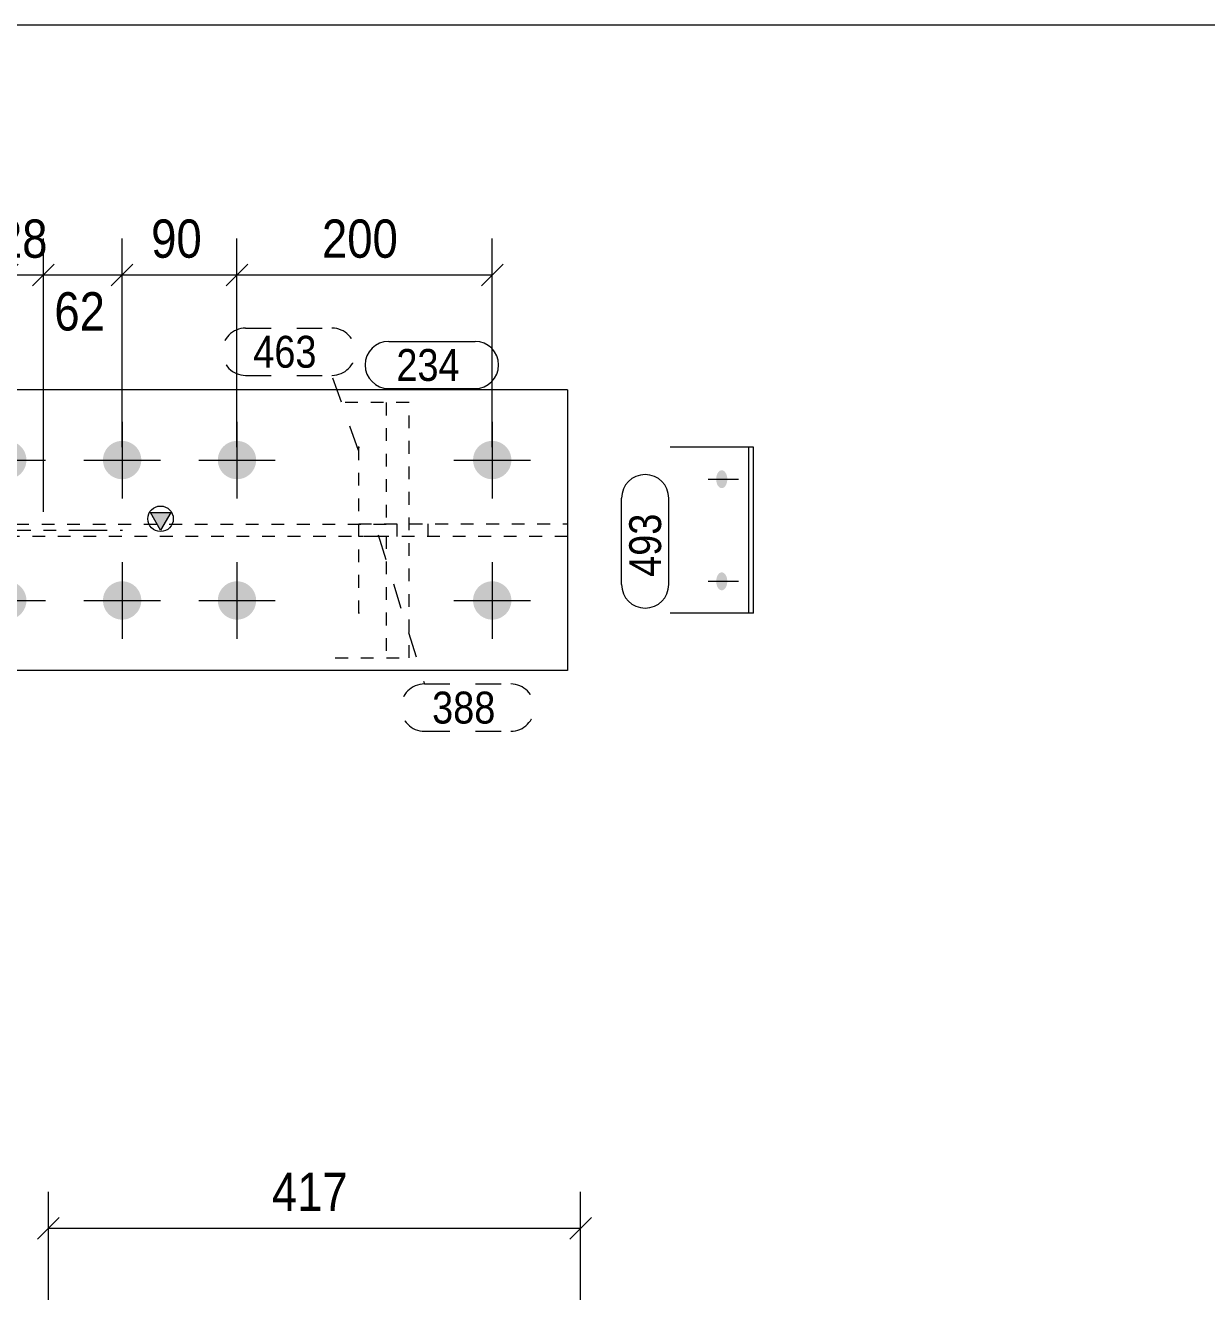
# Model space of a CAD drawing. Header units: millimetres. Extents: x 2 to 579, y 1 to 825.
# Drawn here: x 290.7 to 383.3, y 725.8 to 825 of the extents above; entities that cross this region are included whole.
import ezdxf

# ---------------------------------------------------------------- set-up
doc = ezdxf.new("R2010")
doc.units = ezdxf.units.MM
for name, pattern in [('XKITLINE00', [0]), ('XKITLINE01', [4, 1, -1, 1, -1]), ('XKITLINE02', [4, 2, -2]), ('XKITLINE03', [6, 3, -1, 1, -1])]:
    doc.linetypes.add(name, pattern=pattern)
for name, color, linetype, lineweight in [('Bolt', 3, 'Continuous', 0), ('Dimensions', 7, 'Continuous', 0), ('DrawingSheet', 5, 'Continuous', 0), ('Part', 2, 'Continuous', 0), ('PartMark', 7, 'Continuous', 0)]:
    doc.layers.add(name, color=color, linetype=linetype, lineweight=lineweight)
doc.styles.add('ARIAL', font='ARIAL.TTF')

# ---------------------------------------------------------------- blocks, each defined once
blk = doc.blocks.new('*A59')
at = {"layer": 'Bolt'}
for points in [[(289.354, 792.439), (289.39, 792.438), (289.427, 792.436), (289.464, 792.433), (289.5, 792.429), (289.537, 792.424), (289.573, 792.418), (289.609, 792.411), (289.645, 792.403), (289.681, 792.395), (289.717, 792.386), (289.752, 792.375), (289.787, 792.364), (289.822, 792.352), (289.857, 792.339), (289.891, 792.326), (289.925, 792.311), (289.958, 792.296), (289.991, 792.28), (290.024, 792.263), (290.056, 792.245), (290.088, 792.226), (290.119, 792.207), (290.15, 792.187), (290.18, 792.166), (290.21, 792.145), (290.24, 792.122), (290.268, 792.099), (290.296, 792.076), (290.324, 792.051), (290.351, 792.026), (290.377, 792.001), (290.403, 791.974), (290.428, 791.947), (290.453, 791.92), (290.476, 791.891), (290.499, 791.863), (290.522, 791.833), (290.543, 791.804), (290.564, 791.773), (290.584, 791.742), (290.603, 791.711), (290.622, 791.679), (290.64, 791.647), (290.657, 791.614), (290.673, 791.581), (290.688, 791.548), (290.703, 791.514), (290.716, 791.48), (290.729, 791.445), (290.741, 791.41), (290.752, 791.375), (290.762, 791.34), (290.772, 791.304), (290.78, 791.268), (290.788, 791.232), (290.795, 791.196), (290.801, 791.16), (290.805, 791.123), (290.81, 791.087), (290.813, 791.05), (290.815, 791.013), (290.816, 790.977), (290.817, 790.94), (290.816, 790.903), (290.815, 790.866), (290.813, 790.829), (290.81, 790.793), (290.805, 790.756), (290.801, 790.72), (290.795, 790.683), (290.788, 790.647), (290.78, 790.611), (290.772, 790.575), (290.762, 790.54), (290.752, 790.504), (290.741, 790.469), (290.729, 790.435), (290.716, 790.4), (290.703, 790.366), (290.688, 790.332), (290.673, 790.299), (290.657, 790.265), (290.64, 790.233), (290.622, 790.2), (290.603, 790.169), (290.584, 790.137), (290.564, 790.106), (290.543, 790.076), (290.522, 790.046), (290.499, 790.017), (290.476, 789.988), (290.453, 789.96), (290.428, 789.933), (290.403, 789.906), (290.377, 789.879), (290.351, 789.853), (290.324, 789.828), (290.296, 789.804), (290.268, 789.78), (290.24, 789.757), (290.21, 789.735), (290.18, 789.713), (290.15, 789.693), (290.119, 789.673), (290.088, 789.653), (290.056, 789.635), (290.024, 789.617), (289.991, 789.6), (289.958, 789.584), (289.925, 789.569), (289.891, 789.554), (289.857, 789.54), (289.822, 789.528), (289.787, 789.516), (289.752, 789.504), (289.717, 789.494), (289.681, 789.485), (289.645, 789.476), (289.609, 789.469), (289.573, 789.462), (289.537, 789.456), (289.5, 789.451), (289.464, 789.447), (289.427, 789.444), (289.39, 789.442), (289.354, 789.44), (289.317, 789.44), (289.28, 789.44), (289.243, 789.442), (289.206, 789.444), (289.17, 789.447), (289.133, 789.451), (289.097, 789.456), (289.06, 789.462), (289.024, 789.469), (288.988, 789.476), (288.952, 789.485), (288.917, 789.494), (288.881, 789.504), (288.846, 789.516), (288.811, 789.528), (288.777, 789.54), (288.743, 789.554), (288.709, 789.569), (288.675, 789.584), (288.642, 789.6), (288.61, 789.617), (288.577, 789.635), (288.546, 789.653), (288.514, 789.673), (288.483, 789.693), (288.453, 789.713), (288.423, 789.735), (288.394, 789.757), (288.365, 789.78), (288.337, 789.804), (288.309, 789.828), (288.282, 789.853), (288.256, 789.879), (288.23, 789.906), (288.205, 789.933), (288.181, 789.96), (288.157, 789.988), (288.134, 790.017), (288.112, 790.046), (288.09, 790.076), (288.07, 790.106), (288.049, 790.137), (288.03, 790.169), (288.012, 790.2), (287.994, 790.233), (287.977, 790.265), (287.961, 790.299), (287.945, 790.332), (287.931, 790.366), (287.917, 790.4), (287.904, 790.435), (287.892, 790.469), (287.881, 790.504), (287.871, 790.54), (287.862, 790.575), (287.853, 790.611), (287.846, 790.647), (287.839, 790.683), (287.833, 790.72), (287.828, 790.756), (287.824, 790.793), (287.821, 790.829), (287.819, 790.866), (287.817, 790.903), (287.817, 790.94), (287.817, 790.977), (287.819, 791.013), (287.821, 791.05), (287.824, 791.087), (287.828, 791.123), (287.833, 791.16), (287.839, 791.196), (287.846, 791.232), (287.853, 791.268), (287.862, 791.304), (287.871, 791.34), (287.881, 791.375), (287.892, 791.41), (287.904, 791.445), (287.917, 791.48), (287.931, 791.514), (287.945, 791.548), (287.961, 791.581), (287.977, 791.614), (287.994, 791.647), (288.012, 791.679), (288.03, 791.711), (288.049, 791.742), (288.07, 791.773), (288.09, 791.804), (288.112, 791.833), (288.134, 791.863), (288.157, 791.891), (288.181, 791.92), (288.205, 791.947), (288.23, 791.974), (288.256, 792.001), (288.282, 792.026), (288.309, 792.051), (288.337, 792.076), (288.365, 792.099), (288.394, 792.122), (288.423, 792.145), (288.453, 792.166), (288.483, 792.187), (288.514, 792.207), (288.546, 792.226), (288.577, 792.245), (288.61, 792.263), (288.642, 792.28), (288.675, 792.296), (288.709, 792.311), (288.743, 792.326), (288.777, 792.339), (288.811, 792.352), (288.846, 792.364), (288.881, 792.375), (288.917, 792.386), (288.952, 792.395), (288.988, 792.403), (289.024, 792.411), (289.06, 792.418), (289.097, 792.424), (289.133, 792.429), (289.17, 792.433), (289.206, 792.436), (289.243, 792.438), (289.28, 792.439), (289.317, 792.44)], [(298.354, 792.439), (298.39, 792.438), (298.427, 792.436), (298.464, 792.433), (298.5, 792.429), (298.537, 792.424), (298.573, 792.418), (298.609, 792.411), (298.645, 792.403), (298.681, 792.395), (298.717, 792.386), (298.752, 792.375), (298.787, 792.364), (298.822, 792.352), (298.857, 792.339), (298.891, 792.326), (298.925, 792.311), (298.958, 792.296), (298.991, 792.28), (299.024, 792.263), (299.056, 792.245), (299.088, 792.226), (299.119, 792.207), (299.15, 792.187), (299.18, 792.166), (299.21, 792.145), (299.24, 792.122), (299.268, 792.099), (299.296, 792.076), (299.324, 792.051), (299.351, 792.026), (299.377, 792.001), (299.403, 791.974), (299.428, 791.947), (299.453, 791.92), (299.476, 791.891), (299.499, 791.863), (299.522, 791.833), (299.543, 791.804), (299.564, 791.773), (299.584, 791.742), (299.603, 791.711), (299.622, 791.679), (299.64, 791.647), (299.657, 791.614), (299.673, 791.581), (299.688, 791.548), (299.703, 791.514), (299.716, 791.48), (299.729, 791.445), (299.741, 791.41), (299.752, 791.375), (299.762, 791.34), (299.772, 791.304), (299.78, 791.268), (299.788, 791.232), (299.795, 791.196), (299.801, 791.16), (299.805, 791.123), (299.81, 791.087), (299.813, 791.05), (299.815, 791.013), (299.816, 790.977), (299.817, 790.94), (299.816, 790.903), (299.815, 790.866), (299.813, 790.829), (299.81, 790.793), (299.805, 790.756), (299.801, 790.72), (299.795, 790.683), (299.788, 790.647), (299.78, 790.611), (299.772, 790.575), (299.762, 790.54), (299.752, 790.504), (299.741, 790.469), (299.729, 790.435), (299.716, 790.4), (299.703, 790.366), (299.688, 790.332), (299.673, 790.299), (299.657, 790.265), (299.64, 790.233), (299.622, 790.2), (299.603, 790.169), (299.584, 790.137), (299.564, 790.106), (299.543, 790.076), (299.522, 790.046), (299.499, 790.017), (299.476, 789.988), (299.453, 789.96), (299.428, 789.933), (299.403, 789.906), (299.377, 789.879), (299.351, 789.853), (299.324, 789.828), (299.296, 789.804), (299.268, 789.78), (299.24, 789.757), (299.21, 789.735), (299.18, 789.713), (299.15, 789.693), (299.119, 789.673), (299.088, 789.653), (299.056, 789.635), (299.024, 789.617), (298.991, 789.6), (298.958, 789.584), (298.925, 789.569), (298.891, 789.554), (298.857, 789.54), (298.822, 789.528), (298.787, 789.516), (298.752, 789.504), (298.717, 789.494), (298.681, 789.485), (298.645, 789.476), (298.609, 789.469), (298.573, 789.462), (298.537, 789.456), (298.5, 789.451), (298.464, 789.447), (298.427, 789.444), (298.39, 789.442), (298.354, 789.44), (298.317, 789.44), (298.28, 789.44), (298.243, 789.442), (298.206, 789.444), (298.17, 789.447), (298.133, 789.451), (298.097, 789.456), (298.06, 789.462), (298.024, 789.469), (297.988, 789.476), (297.952, 789.485), (297.917, 789.494), (297.881, 789.504), (297.846, 789.516), (297.811, 789.528), (297.777, 789.54), (297.743, 789.554), (297.709, 789.569), (297.675, 789.584), (297.642, 789.6), (297.61, 789.617), (297.577, 789.635), (297.546, 789.653), (297.514, 789.673), (297.483, 789.693), (297.453, 789.713), (297.423, 789.735), (297.394, 789.757), (297.365, 789.78), (297.337, 789.804), (297.309, 789.828), (297.282, 789.853), (297.256, 789.879), (297.23, 789.906), (297.205, 789.933), (297.181, 789.96), (297.157, 789.988), (297.134, 790.017), (297.112, 790.046), (297.09, 790.076), (297.07, 790.106), (297.049, 790.137), (297.03, 790.169), (297.012, 790.2), (296.994, 790.233), (296.977, 790.265), (296.961, 790.299), (296.945, 790.332), (296.931, 790.366), (296.917, 790.4), (296.904, 790.435), (296.892, 790.469), (296.881, 790.504), (296.871, 790.54), (296.862, 790.575), (296.853, 790.611), (296.846, 790.647), (296.839, 790.683), (296.833, 790.72), (296.828, 790.756), (296.824, 790.793), (296.821, 790.829), (296.819, 790.866), (296.817, 790.903), (296.817, 790.94), (296.817, 790.977), (296.819, 791.013), (296.821, 791.05), (296.824, 791.087), (296.828, 791.123), (296.833, 791.16), (296.839, 791.196), (296.846, 791.232), (296.853, 791.268), (296.862, 791.304), (296.871, 791.34), (296.881, 791.375), (296.892, 791.41), (296.904, 791.445), (296.917, 791.48), (296.931, 791.514), (296.945, 791.548), (296.961, 791.581), (296.977, 791.614), (296.994, 791.647), (297.012, 791.679), (297.03, 791.711), (297.049, 791.742), (297.07, 791.773), (297.09, 791.804), (297.112, 791.833), (297.134, 791.863), (297.157, 791.891), (297.181, 791.92), (297.205, 791.947), (297.23, 791.974), (297.256, 792.001), (297.282, 792.026), (297.309, 792.051), (297.337, 792.076), (297.365, 792.099), (297.394, 792.122), (297.423, 792.145), (297.453, 792.166), (297.483, 792.187), (297.514, 792.207), (297.546, 792.226), (297.577, 792.245), (297.61, 792.263), (297.642, 792.28), (297.675, 792.296), (297.709, 792.311), (297.743, 792.326), (297.777, 792.339), (297.811, 792.352), (297.846, 792.364), (297.881, 792.375), (297.917, 792.386), (297.952, 792.395), (297.988, 792.403), (298.024, 792.411), (298.06, 792.418), (298.097, 792.424), (298.133, 792.429), (298.17, 792.433), (298.206, 792.436), (298.243, 792.438), (298.28, 792.439), (298.317, 792.44)], [(307.354, 792.439), (307.39, 792.438), (307.427, 792.436), (307.464, 792.433), (307.5, 792.429), (307.537, 792.424), (307.573, 792.418), (307.609, 792.411), (307.645, 792.403), (307.681, 792.395), (307.717, 792.386), (307.752, 792.375), (307.787, 792.364), (307.822, 792.352), (307.857, 792.339), (307.891, 792.326), (307.925, 792.311), (307.958, 792.296), (307.991, 792.28), (308.024, 792.263), (308.056, 792.245), (308.088, 792.226), (308.119, 792.207), (308.15, 792.187), (308.18, 792.166), (308.21, 792.145), (308.24, 792.122), (308.268, 792.099), (308.296, 792.076), (308.324, 792.051), (308.351, 792.026), (308.377, 792.001), (308.403, 791.974), (308.428, 791.947), (308.453, 791.92), (308.476, 791.891), (308.499, 791.863), (308.522, 791.833), (308.543, 791.804), (308.564, 791.773), (308.584, 791.742), (308.603, 791.711), (308.622, 791.679), (308.64, 791.647), (308.657, 791.614), (308.673, 791.581), (308.688, 791.548), (308.703, 791.514), (308.716, 791.48), (308.729, 791.445), (308.741, 791.41), (308.752, 791.375), (308.762, 791.34), (308.772, 791.304), (308.78, 791.268), (308.788, 791.232), (308.795, 791.196), (308.801, 791.16), (308.805, 791.123), (308.81, 791.087), (308.813, 791.05), (308.815, 791.013), (308.816, 790.977), (308.817, 790.94), (308.816, 790.903), (308.815, 790.866), (308.813, 790.829), (308.81, 790.793), (308.805, 790.756), (308.801, 790.72), (308.795, 790.683), (308.788, 790.647), (308.78, 790.611), (308.772, 790.575), (308.762, 790.54), (308.752, 790.504), (308.741, 790.469), (308.729, 790.435), (308.716, 790.4), (308.703, 790.366), (308.688, 790.332), (308.673, 790.299), (308.657, 790.265), (308.64, 790.233), (308.622, 790.2), (308.603, 790.169), (308.584, 790.137), (308.564, 790.106), (308.543, 790.076), (308.522, 790.046), (308.499, 790.017), (308.476, 789.988), (308.453, 789.96), (308.428, 789.933), (308.403, 789.906), (308.377, 789.879), (308.351, 789.853), (308.324, 789.828), (308.296, 789.804), (308.268, 789.78), (308.24, 789.757), (308.21, 789.735), (308.18, 789.713), (308.15, 789.693), (308.119, 789.673), (308.088, 789.653), (308.056, 789.635), (308.024, 789.617), (307.991, 789.6), (307.958, 789.584), (307.925, 789.569), (307.891, 789.554), (307.857, 789.54), (307.822, 789.528), (307.787, 789.516), (307.752, 789.504), (307.717, 789.494), (307.681, 789.485), (307.645, 789.476), (307.609, 789.469), (307.573, 789.462), (307.537, 789.456), (307.5, 789.451), (307.464, 789.447), (307.427, 789.444), (307.39, 789.442), (307.354, 789.44), (307.317, 789.44), (307.28, 789.44), (307.243, 789.442), (307.206, 789.444), (307.17, 789.447), (307.133, 789.451), (307.097, 789.456), (307.06, 789.462), (307.024, 789.469), (306.988, 789.476), (306.952, 789.485), (306.917, 789.494), (306.881, 789.504), (306.846, 789.516), (306.811, 789.528), (306.777, 789.54), (306.743, 789.554), (306.709, 789.569), (306.675, 789.584), (306.642, 789.6), (306.61, 789.617), (306.577, 789.635), (306.546, 789.653), (306.514, 789.673), (306.483, 789.693), (306.453, 789.713), (306.423, 789.735), (306.394, 789.757), (306.365, 789.78), (306.337, 789.804), (306.309, 789.828), (306.282, 789.853), (306.256, 789.879), (306.23, 789.906), (306.205, 789.933), (306.181, 789.96), (306.157, 789.988), (306.134, 790.017), (306.112, 790.046), (306.09, 790.076), (306.07, 790.106), (306.049, 790.137), (306.03, 790.169), (306.012, 790.2), (305.994, 790.233), (305.977, 790.265), (305.961, 790.299), (305.945, 790.332), (305.931, 790.366), (305.917, 790.4), (305.904, 790.435), (305.892, 790.469), (305.881, 790.504), (305.871, 790.54), (305.862, 790.575), (305.853, 790.611), (305.846, 790.647), (305.839, 790.683), (305.833, 790.72), (305.828, 790.756), (305.824, 790.793), (305.821, 790.829), (305.819, 790.866), (305.817, 790.903), (305.817, 790.94), (305.817, 790.977), (305.819, 791.013), (305.821, 791.05), (305.824, 791.087), (305.828, 791.123), (305.833, 791.16), (305.839, 791.196), (305.846, 791.232), (305.853, 791.268), (305.862, 791.304), (305.871, 791.34), (305.881, 791.375), (305.892, 791.41), (305.904, 791.445), (305.917, 791.48), (305.931, 791.514), (305.945, 791.548), (305.961, 791.581), (305.977, 791.614), (305.994, 791.647), (306.012, 791.679), (306.03, 791.711), (306.049, 791.742), (306.07, 791.773), (306.09, 791.804), (306.112, 791.833), (306.134, 791.863), (306.157, 791.891), (306.181, 791.92), (306.205, 791.947), (306.23, 791.974), (306.256, 792.001), (306.282, 792.026), (306.309, 792.051), (306.337, 792.076), (306.365, 792.099), (306.394, 792.122), (306.423, 792.145), (306.453, 792.166), (306.483, 792.187), (306.514, 792.207), (306.546, 792.226), (306.577, 792.245), (306.61, 792.263), (306.642, 792.28), (306.675, 792.296), (306.709, 792.311), (306.743, 792.326), (306.777, 792.339), (306.811, 792.352), (306.846, 792.364), (306.881, 792.375), (306.917, 792.386), (306.952, 792.395), (306.988, 792.403), (307.024, 792.411), (307.06, 792.418), (307.097, 792.424), (307.133, 792.429), (307.17, 792.433), (307.206, 792.436), (307.243, 792.438), (307.28, 792.439), (307.317, 792.44)], [(327.354, 792.439), (327.39, 792.438), (327.427, 792.436), (327.464, 792.433), (327.5, 792.429), (327.537, 792.424), (327.573, 792.418), (327.609, 792.411), (327.645, 792.403), (327.681, 792.395), (327.717, 792.386), (327.752, 792.375), (327.787, 792.364), (327.822, 792.352), (327.857, 792.339), (327.891, 792.326), (327.925, 792.311), (327.958, 792.296), (327.991, 792.28), (328.024, 792.263), (328.056, 792.245), (328.088, 792.226), (328.119, 792.207), (328.15, 792.187), (328.18, 792.166), (328.21, 792.145), (328.24, 792.122), (328.268, 792.099), (328.296, 792.076), (328.324, 792.051), (328.351, 792.026), (328.377, 792.001), (328.403, 791.974), (328.428, 791.947), (328.453, 791.92), (328.476, 791.891), (328.499, 791.863), (328.522, 791.833), (328.543, 791.804), (328.564, 791.773), (328.584, 791.742), (328.603, 791.711), (328.622, 791.679), (328.64, 791.647), (328.657, 791.614), (328.673, 791.581), (328.688, 791.548), (328.703, 791.514), (328.716, 791.48), (328.729, 791.445), (328.741, 791.41), (328.752, 791.375), (328.762, 791.34), (328.772, 791.304), (328.78, 791.268), (328.788, 791.232), (328.795, 791.196), (328.801, 791.16), (328.805, 791.123), (328.81, 791.087), (328.813, 791.05), (328.815, 791.013), (328.816, 790.977), (328.817, 790.94), (328.816, 790.903), (328.815, 790.866), (328.813, 790.829), (328.81, 790.793), (328.805, 790.756), (328.801, 790.72), (328.795, 790.683), (328.788, 790.647), (328.78, 790.611), (328.772, 790.575), (328.762, 790.54), (328.752, 790.504), (328.741, 790.469), (328.729, 790.435), (328.716, 790.4), (328.703, 790.366), (328.688, 790.332), (328.673, 790.299), (328.657, 790.265), (328.64, 790.233), (328.622, 790.2), (328.603, 790.169), (328.584, 790.137), (328.564, 790.106), (328.543, 790.076), (328.522, 790.046), (328.499, 790.017), (328.476, 789.988), (328.453, 789.96), (328.428, 789.933), (328.403, 789.906), (328.377, 789.879), (328.351, 789.853), (328.324, 789.828), (328.296, 789.804), (328.268, 789.78), (328.24, 789.757), (328.21, 789.735), (328.18, 789.713), (328.15, 789.693), (328.119, 789.673), (328.088, 789.653), (328.056, 789.635), (328.024, 789.617), (327.991, 789.6), (327.958, 789.584), (327.925, 789.569), (327.891, 789.554), (327.857, 789.54), (327.822, 789.528), (327.787, 789.516), (327.752, 789.504), (327.717, 789.494), (327.681, 789.485), (327.645, 789.476), (327.609, 789.469), (327.573, 789.462), (327.537, 789.456), (327.5, 789.451), (327.464, 789.447), (327.427, 789.444), (327.39, 789.442), (327.354, 789.44), (327.317, 789.44), (327.28, 789.44), (327.243, 789.442), (327.206, 789.444), (327.17, 789.447), (327.133, 789.451), (327.097, 789.456), (327.06, 789.462), (327.024, 789.469), (326.988, 789.476), (326.952, 789.485), (326.917, 789.494), (326.881, 789.504), (326.846, 789.516), (326.811, 789.528), (326.777, 789.54), (326.743, 789.554), (326.709, 789.569), (326.675, 789.584), (326.642, 789.6), (326.61, 789.617), (326.577, 789.635), (326.546, 789.653), (326.514, 789.673), (326.483, 789.693), (326.453, 789.713), (326.423, 789.735), (326.394, 789.757), (326.365, 789.78), (326.337, 789.804), (326.309, 789.828), (326.282, 789.853), (326.256, 789.879), (326.23, 789.906), (326.205, 789.933), (326.181, 789.96), (326.157, 789.988), (326.134, 790.017), (326.112, 790.046), (326.09, 790.076), (326.07, 790.106), (326.049, 790.137), (326.03, 790.169), (326.012, 790.2), (325.994, 790.233), (325.977, 790.265), (325.961, 790.299), (325.945, 790.332), (325.931, 790.366), (325.917, 790.4), (325.904, 790.435), (325.892, 790.469), (325.881, 790.504), (325.871, 790.54), (325.862, 790.575), (325.853, 790.611), (325.846, 790.647), (325.839, 790.683), (325.833, 790.72), (325.828, 790.756), (325.824, 790.793), (325.821, 790.829), (325.819, 790.866), (325.817, 790.903), (325.817, 790.94), (325.817, 790.977), (325.819, 791.013), (325.821, 791.05), (325.824, 791.087), (325.828, 791.123), (325.833, 791.16), (325.839, 791.196), (325.846, 791.232), (325.853, 791.268), (325.862, 791.304), (325.871, 791.34), (325.881, 791.375), (325.892, 791.41), (325.904, 791.445), (325.917, 791.48), (325.931, 791.514), (325.945, 791.548), (325.961, 791.581), (325.977, 791.614), (325.994, 791.647), (326.012, 791.679), (326.03, 791.711), (326.049, 791.742), (326.07, 791.773), (326.09, 791.804), (326.112, 791.833), (326.134, 791.863), (326.157, 791.891), (326.181, 791.92), (326.205, 791.947), (326.23, 791.974), (326.256, 792.001), (326.282, 792.026), (326.309, 792.051), (326.337, 792.076), (326.365, 792.099), (326.394, 792.122), (326.423, 792.145), (326.453, 792.166), (326.483, 792.187), (326.514, 792.207), (326.546, 792.226), (326.577, 792.245), (326.61, 792.263), (326.642, 792.28), (326.675, 792.296), (326.709, 792.311), (326.743, 792.326), (326.777, 792.339), (326.811, 792.352), (326.846, 792.364), (326.881, 792.375), (326.917, 792.386), (326.952, 792.395), (326.988, 792.403), (327.024, 792.411), (327.06, 792.418), (327.097, 792.424), (327.133, 792.429), (327.17, 792.433), (327.206, 792.436), (327.243, 792.438), (327.28, 792.439), (327.317, 792.44)], [(289.354, 781.439), (289.39, 781.438), (289.427, 781.436), (289.464, 781.433), (289.5, 781.429), (289.537, 781.424), (289.573, 781.418), (289.609, 781.411), (289.645, 781.403), (289.681, 781.395), (289.717, 781.386), (289.752, 781.375), (289.787, 781.364), (289.822, 781.352), (289.857, 781.339), (289.891, 781.326), (289.925, 781.311), (289.958, 781.296), (289.991, 781.28), (290.024, 781.263), (290.056, 781.245), (290.088, 781.226), (290.119, 781.207), (290.15, 781.187), (290.18, 781.166), (290.21, 781.145), (290.24, 781.122), (290.268, 781.099), (290.296, 781.076), (290.324, 781.051), (290.351, 781.026), (290.377, 781.001), (290.403, 780.974), (290.428, 780.947), (290.453, 780.92), (290.476, 780.891), (290.499, 780.863), (290.522, 780.833), (290.543, 780.804), (290.564, 780.773), (290.584, 780.742), (290.603, 780.711), (290.622, 780.679), (290.64, 780.647), (290.657, 780.614), (290.673, 780.581), (290.688, 780.548), (290.703, 780.514), (290.716, 780.48), (290.729, 780.445), (290.741, 780.41), (290.752, 780.375), (290.762, 780.34), (290.772, 780.304), (290.78, 780.268), (290.788, 780.232), (290.795, 780.196), (290.801, 780.16), (290.805, 780.123), (290.81, 780.087), (290.813, 780.05), (290.815, 780.013), (290.816, 779.977), (290.817, 779.94), (290.816, 779.903), (290.815, 779.866), (290.813, 779.829), (290.81, 779.793), (290.805, 779.756), (290.801, 779.72), (290.795, 779.683), (290.788, 779.647), (290.78, 779.611), (290.772, 779.575), (290.762, 779.54), (290.752, 779.504), (290.741, 779.469), (290.729, 779.435), (290.716, 779.4), (290.703, 779.366), (290.688, 779.332), (290.673, 779.299), (290.657, 779.265), (290.64, 779.233), (290.622, 779.2), (290.603, 779.169), (290.584, 779.137), (290.564, 779.106), (290.543, 779.076), (290.522, 779.046), (290.499, 779.017), (290.476, 778.988), (290.453, 778.96), (290.428, 778.933), (290.403, 778.906), (290.377, 778.879), (290.351, 778.853), (290.324, 778.828), (290.296, 778.804), (290.268, 778.78), (290.24, 778.757), (290.21, 778.735), (290.18, 778.713), (290.15, 778.693), (290.119, 778.673), (290.088, 778.653), (290.056, 778.635), (290.024, 778.617), (289.991, 778.6), (289.958, 778.584), (289.925, 778.569), (289.891, 778.554), (289.857, 778.54), (289.822, 778.528), (289.787, 778.516), (289.752, 778.504), (289.717, 778.494), (289.681, 778.485), (289.645, 778.476), (289.609, 778.469), (289.573, 778.462), (289.537, 778.456), (289.5, 778.451), (289.464, 778.447), (289.427, 778.444), (289.39, 778.442), (289.354, 778.44), (289.317, 778.44), (289.28, 778.44), (289.243, 778.442), (289.206, 778.444), (289.17, 778.447), (289.133, 778.451), (289.097, 778.456), (289.06, 778.462), (289.024, 778.469), (288.988, 778.476), (288.952, 778.485), (288.917, 778.494), (288.881, 778.504), (288.846, 778.516), (288.811, 778.528), (288.777, 778.54), (288.743, 778.554), (288.709, 778.569), (288.675, 778.584), (288.642, 778.6), (288.61, 778.617), (288.577, 778.635), (288.546, 778.653), (288.514, 778.673), (288.483, 778.693), (288.453, 778.713), (288.423, 778.735), (288.394, 778.757), (288.365, 778.78), (288.337, 778.804), (288.309, 778.828), (288.282, 778.853), (288.256, 778.879), (288.23, 778.906), (288.205, 778.933), (288.181, 778.96), (288.157, 778.988), (288.134, 779.017), (288.112, 779.046), (288.09, 779.076), (288.07, 779.106), (288.049, 779.137), (288.03, 779.169), (288.012, 779.2), (287.994, 779.233), (287.977, 779.265), (287.961, 779.299), (287.945, 779.332), (287.931, 779.366), (287.917, 779.4), (287.904, 779.435), (287.892, 779.469), (287.881, 779.504), (287.871, 779.54), (287.862, 779.575), (287.853, 779.611), (287.846, 779.647), (287.839, 779.683), (287.833, 779.72), (287.828, 779.756), (287.824, 779.793), (287.821, 779.829), (287.819, 779.866), (287.817, 779.903), (287.817, 779.94), (287.817, 779.977), (287.819, 780.013), (287.821, 780.05), (287.824, 780.087), (287.828, 780.123), (287.833, 780.16), (287.839, 780.196), (287.846, 780.232), (287.853, 780.268), (287.862, 780.304), (287.871, 780.34), (287.881, 780.375), (287.892, 780.41), (287.904, 780.445), (287.917, 780.48), (287.931, 780.514), (287.945, 780.548), (287.961, 780.581), (287.977, 780.614), (287.994, 780.647), (288.012, 780.679), (288.03, 780.711), (288.049, 780.742), (288.07, 780.773), (288.09, 780.804), (288.112, 780.833), (288.134, 780.863), (288.157, 780.891), (288.181, 780.92), (288.205, 780.947), (288.23, 780.974), (288.256, 781.001), (288.282, 781.026), (288.309, 781.051), (288.337, 781.076), (288.365, 781.099), (288.394, 781.122), (288.423, 781.145), (288.453, 781.166), (288.483, 781.187), (288.514, 781.207), (288.546, 781.226), (288.577, 781.245), (288.61, 781.263), (288.642, 781.28), (288.675, 781.296), (288.709, 781.311), (288.743, 781.326), (288.777, 781.339), (288.811, 781.352), (288.846, 781.364), (288.881, 781.375), (288.917, 781.386), (288.952, 781.395), (288.988, 781.403), (289.024, 781.411), (289.06, 781.418), (289.097, 781.424), (289.133, 781.429), (289.17, 781.433), (289.206, 781.436), (289.243, 781.438), (289.28, 781.439), (289.317, 781.44)], [(298.354, 781.439), (298.39, 781.438), (298.427, 781.436), (298.464, 781.433), (298.5, 781.429), (298.537, 781.424), (298.573, 781.418), (298.609, 781.411), (298.645, 781.403), (298.681, 781.395), (298.717, 781.386), (298.752, 781.375), (298.787, 781.364), (298.822, 781.352), (298.857, 781.339), (298.891, 781.326), (298.925, 781.311), (298.958, 781.296), (298.991, 781.28), (299.024, 781.263), (299.056, 781.245), (299.088, 781.226), (299.119, 781.207), (299.15, 781.187), (299.18, 781.166), (299.21, 781.145), (299.24, 781.122), (299.268, 781.099), (299.296, 781.076), (299.324, 781.051), (299.351, 781.026), (299.377, 781.001), (299.403, 780.974), (299.428, 780.947), (299.453, 780.92), (299.476, 780.891), (299.499, 780.863), (299.522, 780.833), (299.543, 780.804), (299.564, 780.773), (299.584, 780.742), (299.603, 780.711), (299.622, 780.679), (299.64, 780.647), (299.657, 780.614), (299.673, 780.581), (299.688, 780.548), (299.703, 780.514), (299.716, 780.48), (299.729, 780.445), (299.741, 780.41), (299.752, 780.375), (299.762, 780.34), (299.772, 780.304), (299.78, 780.268), (299.788, 780.232), (299.795, 780.196), (299.801, 780.16), (299.805, 780.123), (299.81, 780.087), (299.813, 780.05), (299.815, 780.013), (299.816, 779.977), (299.817, 779.94), (299.816, 779.903), (299.815, 779.866), (299.813, 779.829), (299.81, 779.793), (299.805, 779.756), (299.801, 779.72), (299.795, 779.683), (299.788, 779.647), (299.78, 779.611), (299.772, 779.575), (299.762, 779.54), (299.752, 779.504), (299.741, 779.469), (299.729, 779.435), (299.716, 779.4), (299.703, 779.366), (299.688, 779.332), (299.673, 779.299), (299.657, 779.265), (299.64, 779.233), (299.622, 779.2), (299.603, 779.169), (299.584, 779.137), (299.564, 779.106), (299.543, 779.076), (299.522, 779.046), (299.499, 779.017), (299.476, 778.988), (299.453, 778.96), (299.428, 778.933), (299.403, 778.906), (299.377, 778.879), (299.351, 778.853), (299.324, 778.828), (299.296, 778.804), (299.268, 778.78), (299.24, 778.757), (299.21, 778.735), (299.18, 778.713), (299.15, 778.693), (299.119, 778.673), (299.088, 778.653), (299.056, 778.635), (299.024, 778.617), (298.991, 778.6), (298.958, 778.584), (298.925, 778.569), (298.891, 778.554), (298.857, 778.54), (298.822, 778.528), (298.787, 778.516), (298.752, 778.504), (298.717, 778.494), (298.681, 778.485), (298.645, 778.476), (298.609, 778.469), (298.573, 778.462), (298.537, 778.456), (298.5, 778.451), (298.464, 778.447), (298.427, 778.444), (298.39, 778.442), (298.354, 778.44), (298.317, 778.44), (298.28, 778.44), (298.243, 778.442), (298.206, 778.444), (298.17, 778.447), (298.133, 778.451), (298.097, 778.456), (298.06, 778.462), (298.024, 778.469), (297.988, 778.476), (297.952, 778.485), (297.917, 778.494), (297.881, 778.504), (297.846, 778.516), (297.811, 778.528), (297.777, 778.54), (297.743, 778.554), (297.709, 778.569), (297.675, 778.584), (297.642, 778.6), (297.61, 778.617), (297.577, 778.635), (297.546, 778.653), (297.514, 778.673), (297.483, 778.693), (297.453, 778.713), (297.423, 778.735), (297.394, 778.757), (297.365, 778.78), (297.337, 778.804), (297.309, 778.828), (297.282, 778.853), (297.256, 778.879), (297.23, 778.906), (297.205, 778.933), (297.181, 778.96), (297.157, 778.988), (297.134, 779.017), (297.112, 779.046), (297.09, 779.076), (297.07, 779.106), (297.049, 779.137), (297.03, 779.169), (297.012, 779.2), (296.994, 779.233), (296.977, 779.265), (296.961, 779.299), (296.945, 779.332), (296.931, 779.366), (296.917, 779.4), (296.904, 779.435), (296.892, 779.469), (296.881, 779.504), (296.871, 779.54), (296.862, 779.575), (296.853, 779.611), (296.846, 779.647), (296.839, 779.683), (296.833, 779.72), (296.828, 779.756), (296.824, 779.793), (296.821, 779.829), (296.819, 779.866), (296.817, 779.903), (296.817, 779.94), (296.817, 779.977), (296.819, 780.013), (296.821, 780.05), (296.824, 780.087), (296.828, 780.123), (296.833, 780.16), (296.839, 780.196), (296.846, 780.232), (296.853, 780.268), (296.862, 780.304), (296.871, 780.34), (296.881, 780.375), (296.892, 780.41), (296.904, 780.445), (296.917, 780.48), (296.931, 780.514), (296.945, 780.548), (296.961, 780.581), (296.977, 780.614), (296.994, 780.647), (297.012, 780.679), (297.03, 780.711), (297.049, 780.742), (297.07, 780.773), (297.09, 780.804), (297.112, 780.833), (297.134, 780.863), (297.157, 780.891), (297.181, 780.92), (297.205, 780.947), (297.23, 780.974), (297.256, 781.001), (297.282, 781.026), (297.309, 781.051), (297.337, 781.076), (297.365, 781.099), (297.394, 781.122), (297.423, 781.145), (297.453, 781.166), (297.483, 781.187), (297.514, 781.207), (297.546, 781.226), (297.577, 781.245), (297.61, 781.263), (297.642, 781.28), (297.675, 781.296), (297.709, 781.311), (297.743, 781.326), (297.777, 781.339), (297.811, 781.352), (297.846, 781.364), (297.881, 781.375), (297.917, 781.386), (297.952, 781.395), (297.988, 781.403), (298.024, 781.411), (298.06, 781.418), (298.097, 781.424), (298.133, 781.429), (298.17, 781.433), (298.206, 781.436), (298.243, 781.438), (298.28, 781.439), (298.317, 781.44)], [(307.354, 781.439), (307.39, 781.438), (307.427, 781.436), (307.464, 781.433), (307.5, 781.429), (307.537, 781.424), (307.573, 781.418), (307.609, 781.411), (307.645, 781.403), (307.681, 781.395), (307.717, 781.386), (307.752, 781.375), (307.787, 781.364), (307.822, 781.352), (307.857, 781.339), (307.891, 781.326), (307.925, 781.311), (307.958, 781.296), (307.991, 781.28), (308.024, 781.263), (308.056, 781.245), (308.088, 781.226), (308.119, 781.207), (308.15, 781.187), (308.18, 781.166), (308.21, 781.145), (308.24, 781.122), (308.268, 781.099), (308.296, 781.076), (308.324, 781.051), (308.351, 781.026), (308.377, 781.001), (308.403, 780.974), (308.428, 780.947), (308.453, 780.92), (308.476, 780.891), (308.499, 780.863), (308.522, 780.833), (308.543, 780.804), (308.564, 780.773), (308.584, 780.742), (308.603, 780.711), (308.622, 780.679), (308.64, 780.647), (308.657, 780.614), (308.673, 780.581), (308.688, 780.548), (308.703, 780.514), (308.716, 780.48), (308.729, 780.445), (308.741, 780.41), (308.752, 780.375), (308.762, 780.34), (308.772, 780.304), (308.78, 780.268), (308.788, 780.232), (308.795, 780.196), (308.801, 780.16), (308.805, 780.123), (308.81, 780.087), (308.813, 780.05), (308.815, 780.013), (308.816, 779.977), (308.817, 779.94), (308.816, 779.903), (308.815, 779.866), (308.813, 779.829), (308.81, 779.793), (308.805, 779.756), (308.801, 779.72), (308.795, 779.683), (308.788, 779.647), (308.78, 779.611), (308.772, 779.575), (308.762, 779.54), (308.752, 779.504), (308.741, 779.469), (308.729, 779.435), (308.716, 779.4), (308.703, 779.366), (308.688, 779.332), (308.673, 779.299), (308.657, 779.265), (308.64, 779.233), (308.622, 779.2), (308.603, 779.169), (308.584, 779.137), (308.564, 779.106), (308.543, 779.076), (308.522, 779.046), (308.499, 779.017), (308.476, 778.988), (308.453, 778.96), (308.428, 778.933), (308.403, 778.906), (308.377, 778.879), (308.351, 778.853), (308.324, 778.828), (308.296, 778.804), (308.268, 778.78), (308.24, 778.757), (308.21, 778.735), (308.18, 778.713), (308.15, 778.693), (308.119, 778.673), (308.088, 778.653), (308.056, 778.635), (308.024, 778.617), (307.991, 778.6), (307.958, 778.584), (307.925, 778.569), (307.891, 778.554), (307.857, 778.54), (307.822, 778.528), (307.787, 778.516), (307.752, 778.504), (307.717, 778.494), (307.681, 778.485), (307.645, 778.476), (307.609, 778.469), (307.573, 778.462), (307.537, 778.456), (307.5, 778.451), (307.464, 778.447), (307.427, 778.444), (307.39, 778.442), (307.354, 778.44), (307.317, 778.44), (307.28, 778.44), (307.243, 778.442), (307.206, 778.444), (307.17, 778.447), (307.133, 778.451), (307.097, 778.456), (307.06, 778.462), (307.024, 778.469), (306.988, 778.476), (306.952, 778.485), (306.917, 778.494), (306.881, 778.504), (306.846, 778.516), (306.811, 778.528), (306.777, 778.54), (306.743, 778.554), (306.709, 778.569), (306.675, 778.584), (306.642, 778.6), (306.61, 778.617), (306.577, 778.635), (306.546, 778.653), (306.514, 778.673), (306.483, 778.693), (306.453, 778.713), (306.423, 778.735), (306.394, 778.757), (306.365, 778.78), (306.337, 778.804), (306.309, 778.828), (306.282, 778.853), (306.256, 778.879), (306.23, 778.906), (306.205, 778.933), (306.181, 778.96), (306.157, 778.988), (306.134, 779.017), (306.112, 779.046), (306.09, 779.076), (306.07, 779.106), (306.049, 779.137), (306.03, 779.169), (306.012, 779.2), (305.994, 779.233), (305.977, 779.265), (305.961, 779.299), (305.945, 779.332), (305.931, 779.366), (305.917, 779.4), (305.904, 779.435), (305.892, 779.469), (305.881, 779.504), (305.871, 779.54), (305.862, 779.575), (305.853, 779.611), (305.846, 779.647), (305.839, 779.683), (305.833, 779.72), (305.828, 779.756), (305.824, 779.793), (305.821, 779.829), (305.819, 779.866), (305.817, 779.903), (305.817, 779.94), (305.817, 779.977), (305.819, 780.013), (305.821, 780.05), (305.824, 780.087), (305.828, 780.123), (305.833, 780.16), (305.839, 780.196), (305.846, 780.232), (305.853, 780.268), (305.862, 780.304), (305.871, 780.34), (305.881, 780.375), (305.892, 780.41), (305.904, 780.445), (305.917, 780.48), (305.931, 780.514), (305.945, 780.548), (305.961, 780.581), (305.977, 780.614), (305.994, 780.647), (306.012, 780.679), (306.03, 780.711), (306.049, 780.742), (306.07, 780.773), (306.09, 780.804), (306.112, 780.833), (306.134, 780.863), (306.157, 780.891), (306.181, 780.92), (306.205, 780.947), (306.23, 780.974), (306.256, 781.001), (306.282, 781.026), (306.309, 781.051), (306.337, 781.076), (306.365, 781.099), (306.394, 781.122), (306.423, 781.145), (306.453, 781.166), (306.483, 781.187), (306.514, 781.207), (306.546, 781.226), (306.577, 781.245), (306.61, 781.263), (306.642, 781.28), (306.675, 781.296), (306.709, 781.311), (306.743, 781.326), (306.777, 781.339), (306.811, 781.352), (306.846, 781.364), (306.881, 781.375), (306.917, 781.386), (306.952, 781.395), (306.988, 781.403), (307.024, 781.411), (307.06, 781.418), (307.097, 781.424), (307.133, 781.429), (307.17, 781.433), (307.206, 781.436), (307.243, 781.438), (307.28, 781.439), (307.317, 781.44)], [(327.354, 781.439), (327.39, 781.438), (327.427, 781.436), (327.464, 781.433), (327.5, 781.429), (327.537, 781.424), (327.573, 781.418), (327.609, 781.411), (327.645, 781.403), (327.681, 781.395), (327.717, 781.386), (327.752, 781.375), (327.787, 781.364), (327.822, 781.352), (327.857, 781.339), (327.891, 781.326), (327.925, 781.311), (327.958, 781.296), (327.991, 781.28), (328.024, 781.263), (328.056, 781.245), (328.088, 781.226), (328.119, 781.207), (328.15, 781.187), (328.18, 781.166), (328.21, 781.145), (328.24, 781.122), (328.268, 781.099), (328.296, 781.076), (328.324, 781.051), (328.351, 781.026), (328.377, 781.001), (328.403, 780.974), (328.428, 780.947), (328.453, 780.92), (328.476, 780.891), (328.499, 780.863), (328.522, 780.833), (328.543, 780.804), (328.564, 780.773), (328.584, 780.742), (328.603, 780.711), (328.622, 780.679), (328.64, 780.647), (328.657, 780.614), (328.673, 780.581), (328.688, 780.548), (328.703, 780.514), (328.716, 780.48), (328.729, 780.445), (328.741, 780.41), (328.752, 780.375), (328.762, 780.34), (328.772, 780.304), (328.78, 780.268), (328.788, 780.232), (328.795, 780.196), (328.801, 780.16), (328.805, 780.123), (328.81, 780.087), (328.813, 780.05), (328.815, 780.013), (328.816, 779.977), (328.817, 779.94), (328.816, 779.903), (328.815, 779.866), (328.813, 779.829), (328.81, 779.793), (328.805, 779.756), (328.801, 779.72), (328.795, 779.683), (328.788, 779.647), (328.78, 779.611), (328.772, 779.575), (328.762, 779.54), (328.752, 779.504), (328.741, 779.469), (328.729, 779.435), (328.716, 779.4), (328.703, 779.366), (328.688, 779.332), (328.673, 779.299), (328.657, 779.265), (328.64, 779.233), (328.622, 779.2), (328.603, 779.169), (328.584, 779.137), (328.564, 779.106), (328.543, 779.076), (328.522, 779.046), (328.499, 779.017), (328.476, 778.988), (328.453, 778.96), (328.428, 778.933), (328.403, 778.906), (328.377, 778.879), (328.351, 778.853), (328.324, 778.828), (328.296, 778.804), (328.268, 778.78), (328.24, 778.757), (328.21, 778.735), (328.18, 778.713), (328.15, 778.693), (328.119, 778.673), (328.088, 778.653), (328.056, 778.635), (328.024, 778.617), (327.991, 778.6), (327.958, 778.584), (327.925, 778.569), (327.891, 778.554), (327.857, 778.54), (327.822, 778.528), (327.787, 778.516), (327.752, 778.504), (327.717, 778.494), (327.681, 778.485), (327.645, 778.476), (327.609, 778.469), (327.573, 778.462), (327.537, 778.456), (327.5, 778.451), (327.464, 778.447), (327.427, 778.444), (327.39, 778.442), (327.354, 778.44), (327.317, 778.44), (327.28, 778.44), (327.243, 778.442), (327.206, 778.444), (327.17, 778.447), (327.133, 778.451), (327.097, 778.456), (327.06, 778.462), (327.024, 778.469), (326.988, 778.476), (326.952, 778.485), (326.917, 778.494), (326.881, 778.504), (326.846, 778.516), (326.811, 778.528), (326.777, 778.54), (326.743, 778.554), (326.709, 778.569), (326.675, 778.584), (326.642, 778.6), (326.61, 778.617), (326.577, 778.635), (326.546, 778.653), (326.514, 778.673), (326.483, 778.693), (326.453, 778.713), (326.423, 778.735), (326.394, 778.757), (326.365, 778.78), (326.337, 778.804), (326.309, 778.828), (326.282, 778.853), (326.256, 778.879), (326.23, 778.906), (326.205, 778.933), (326.181, 778.96), (326.157, 778.988), (326.134, 779.017), (326.112, 779.046), (326.09, 779.076), (326.07, 779.106), (326.049, 779.137), (326.03, 779.169), (326.012, 779.2), (325.994, 779.233), (325.977, 779.265), (325.961, 779.299), (325.945, 779.332), (325.931, 779.366), (325.917, 779.4), (325.904, 779.435), (325.892, 779.469), (325.881, 779.504), (325.871, 779.54), (325.862, 779.575), (325.853, 779.611), (325.846, 779.647), (325.839, 779.683), (325.833, 779.72), (325.828, 779.756), (325.824, 779.793), (325.821, 779.829), (325.819, 779.866), (325.817, 779.903), (325.817, 779.94), (325.817, 779.977), (325.819, 780.013), (325.821, 780.05), (325.824, 780.087), (325.828, 780.123), (325.833, 780.16), (325.839, 780.196), (325.846, 780.232), (325.853, 780.268), (325.862, 780.304), (325.871, 780.34), (325.881, 780.375), (325.892, 780.41), (325.904, 780.445), (325.917, 780.48), (325.931, 780.514), (325.945, 780.548), (325.961, 780.581), (325.977, 780.614), (325.994, 780.647), (326.012, 780.679), (326.03, 780.711), (326.049, 780.742), (326.07, 780.773), (326.09, 780.804), (326.112, 780.833), (326.134, 780.863), (326.157, 780.891), (326.181, 780.92), (326.205, 780.947), (326.23, 780.974), (326.256, 781.001), (326.282, 781.026), (326.309, 781.051), (326.337, 781.076), (326.365, 781.099), (326.394, 781.122), (326.423, 781.145), (326.453, 781.166), (326.483, 781.187), (326.514, 781.207), (326.546, 781.226), (326.577, 781.245), (326.61, 781.263), (326.642, 781.28), (326.675, 781.296), (326.709, 781.311), (326.743, 781.326), (326.777, 781.339), (326.811, 781.352), (326.846, 781.364), (326.881, 781.375), (326.917, 781.386), (326.952, 781.395), (326.988, 781.403), (327.024, 781.411), (327.06, 781.418), (327.097, 781.424), (327.133, 781.429), (327.17, 781.433), (327.206, 781.436), (327.243, 781.438), (327.28, 781.439), (327.317, 781.44)]]:
    blk.add_hatch(color=3, dxfattribs=at).paths.add_polyline_path(points, flags=17)
at = {"layer": 'Bolt', "color": 3, "linetype": 'XKITLINE00', "lineweight": 0}
for p, q in [((298.317, 793.94), (298.317, 787.94)), ((307.317, 793.94), (307.317, 787.94)), ((327.317, 793.94), (327.317, 787.94)), ((286.317, 790.94), (292.317, 790.94)), ((295.317, 790.94), (301.317, 790.94)), ((304.317, 790.94), (310.317, 790.94)), ((324.317, 790.94), (330.317, 790.94)), ((298.317, 782.94), (298.317, 776.94)), ((307.317, 782.94), (307.317, 776.94)), ((327.317, 782.94), (327.317, 776.94)), ((286.317, 779.94), (292.317, 779.94)), ((295.317, 779.94), (301.317, 779.94)), ((304.317, 779.94), (310.317, 779.94)), ((324.317, 779.94), (330.317, 779.94))]:
    blk.add_line(p, q, dxfattribs=at)
blk = doc.blocks.new('*A60')
at = {"layer": 'Bolt'}
blk.add_hatch(color=3, dxfattribs=at).paths.add_polyline_path([(345.736, 789.405), (345.734, 789.371), (345.732, 789.337), (345.728, 789.303), (345.723, 789.27), (345.718, 789.237), (345.711, 789.204), (345.703, 789.172), (345.695, 789.141), (345.685, 789.11), (345.675, 789.08), (345.663, 789.051), (345.651, 789.023), (345.638, 788.996), (345.624, 788.97), (345.609, 788.945), (345.594, 788.921), (345.578, 788.899), (345.561, 788.878), (345.544, 788.858), (345.526, 788.839), (345.507, 788.823), (345.488, 788.807), (345.469, 788.793), (345.449, 788.781), (345.429, 788.77), (345.408, 788.761), (345.387, 788.753), (345.366, 788.747), (345.345, 788.743), (345.324, 788.741), (345.303, 788.74), (345.282, 788.741), (345.26, 788.743), (345.239, 788.747), (345.218, 788.753), (345.198, 788.761), (345.177, 788.77), (345.157, 788.781), (345.137, 788.793), (345.118, 788.807), (345.099, 788.823), (345.08, 788.839), (345.062, 788.858), (345.045, 788.878), (345.028, 788.899), (345.012, 788.921), (344.996, 788.945), (344.982, 788.97), (344.968, 788.996), (344.955, 789.023), (344.942, 789.051), (344.931, 789.08), (344.921, 789.11), (344.911, 789.141), (344.902, 789.172), (344.895, 789.204), (344.888, 789.237), (344.882, 789.27), (344.878, 789.303), (344.874, 789.337), (344.872, 789.371), (344.87, 789.405), (344.869, 789.44), (344.87, 789.474), (344.872, 789.508), (344.874, 789.543), (344.878, 789.576), (344.882, 789.61), (344.888, 789.643), (344.895, 789.676), (344.902, 789.708), (344.911, 789.739), (344.921, 789.77), (344.931, 789.8), (344.942, 789.829), (344.955, 789.857), (344.968, 789.884), (344.982, 789.91), (344.996, 789.935), (345.012, 789.959), (345.028, 789.981), (345.045, 790.002), (345.062, 790.022), (345.08, 790.04), (345.099, 790.057), (345.118, 790.073), (345.137, 790.087), (345.157, 790.099), (345.177, 790.11), (345.198, 790.119), (345.218, 790.126), (345.239, 790.132), (345.26, 790.136), (345.282, 790.139), (345.303, 790.14), (345.324, 790.139), (345.345, 790.136), (345.366, 790.132), (345.387, 790.126), (345.408, 790.119), (345.429, 790.11), (345.449, 790.099), (345.469, 790.087), (345.488, 790.073), (345.507, 790.057), (345.526, 790.04), (345.544, 790.022), (345.561, 790.002), (345.578, 789.981), (345.594, 789.959), (345.609, 789.935), (345.624, 789.91), (345.638, 789.884), (345.651, 789.857), (345.663, 789.829), (345.675, 789.8), (345.685, 789.77), (345.695, 789.739), (345.703, 789.708), (345.711, 789.676), (345.718, 789.643), (345.723, 789.61), (345.728, 789.576), (345.732, 789.543), (345.734, 789.508), (345.736, 789.474), (345.736, 789.44)], flags=17)
at = {"layer": 'Bolt', "color": 3, "linetype": 'XKITLINE00', "lineweight": 0}
blk.add_line((344.25, 789.44), (346.606, 789.44), dxfattribs=at)
blk = doc.blocks.new('*A61')
at = {"layer": 'Bolt'}
blk.add_hatch(color=3, dxfattribs=at).paths.add_polyline_path([(345.736, 781.405), (345.734, 781.371), (345.732, 781.337), (345.728, 781.303), (345.723, 781.27), (345.718, 781.237), (345.711, 781.204), (345.703, 781.172), (345.695, 781.141), (345.685, 781.11), (345.675, 781.08), (345.663, 781.051), (345.651, 781.023), (345.638, 780.996), (345.624, 780.97), (345.609, 780.945), (345.594, 780.921), (345.578, 780.899), (345.561, 780.878), (345.544, 780.858), (345.526, 780.839), (345.507, 780.823), (345.488, 780.807), (345.469, 780.793), (345.449, 780.781), (345.429, 780.77), (345.408, 780.761), (345.387, 780.753), (345.366, 780.747), (345.345, 780.743), (345.324, 780.741), (345.303, 780.74), (345.282, 780.741), (345.26, 780.743), (345.239, 780.747), (345.218, 780.753), (345.198, 780.761), (345.177, 780.77), (345.157, 780.781), (345.137, 780.793), (345.118, 780.807), (345.099, 780.823), (345.08, 780.839), (345.062, 780.858), (345.045, 780.878), (345.028, 780.899), (345.012, 780.921), (344.996, 780.945), (344.982, 780.97), (344.968, 780.996), (344.955, 781.023), (344.942, 781.051), (344.931, 781.08), (344.921, 781.11), (344.911, 781.141), (344.902, 781.172), (344.895, 781.204), (344.888, 781.237), (344.882, 781.27), (344.878, 781.303), (344.874, 781.337), (344.872, 781.371), (344.87, 781.405), (344.869, 781.44), (344.87, 781.474), (344.872, 781.508), (344.874, 781.543), (344.878, 781.576), (344.882, 781.61), (344.888, 781.643), (344.895, 781.676), (344.902, 781.708), (344.911, 781.739), (344.921, 781.77), (344.931, 781.8), (344.942, 781.829), (344.955, 781.857), (344.968, 781.884), (344.982, 781.91), (344.996, 781.935), (345.012, 781.959), (345.028, 781.981), (345.045, 782.002), (345.062, 782.022), (345.08, 782.04), (345.099, 782.057), (345.118, 782.073), (345.137, 782.087), (345.157, 782.099), (345.177, 782.11), (345.198, 782.119), (345.218, 782.126), (345.239, 782.132), (345.26, 782.136), (345.282, 782.139), (345.303, 782.14), (345.324, 782.139), (345.345, 782.136), (345.366, 782.132), (345.387, 782.126), (345.408, 782.119), (345.429, 782.11), (345.449, 782.099), (345.469, 782.087), (345.488, 782.073), (345.507, 782.057), (345.526, 782.04), (345.544, 782.022), (345.561, 782.002), (345.578, 781.981), (345.594, 781.959), (345.609, 781.935), (345.624, 781.91), (345.638, 781.884), (345.651, 781.857), (345.663, 781.829), (345.675, 781.8), (345.685, 781.77), (345.695, 781.739), (345.703, 781.708), (345.711, 781.676), (345.718, 781.643), (345.723, 781.61), (345.728, 781.576), (345.732, 781.543), (345.734, 781.508), (345.736, 781.474), (345.736, 781.44)], flags=17)
at = {"layer": 'Bolt', "color": 3, "linetype": 'XKITLINE00', "lineweight": 0}
blk.add_line((344.25, 781.44), (346.606, 781.44), dxfattribs=at)
blk = doc.blocks.new('*A62')
at = {"layer": 'Part'}
blk.add_hatch(color=2, dxfattribs=at).paths.add_polyline_path([(300.529, 786.84), (302.129, 786.84), (301.329, 785.44)], flags=17)
at = {"layer": 'Part', "color": 7, "linetype": 'XKITLINE01', "lineweight": 0}
for p, q in [((265.278, 795.44), (259.501, 795.44)), ((263.495, 775.44), (263.495, 795.44)), ((265.278, 785.89), (265.278, 795.44)), ((320.797, 795.44), (315.02, 795.44)), ((319.014, 795.44), (319.014, 785.89)), ((320.797, 775.44), (320.797, 795.44)), ((319.014, 785.89), (261.284, 785.89)), ((261.284, 784.99), (319.014, 784.99)), ((265.278, 775.44), (265.278, 784.99)), ((319.014, 784.99), (319.014, 775.44)), ((259.501, 775.44), (265.278, 775.44)), ((315.02, 775.44), (320.797, 775.44))]:
    blk.add_line(p, q, dxfattribs=at)
at = {"layer": 'Part', "color": 2, "linetype": 'XKITLINE00', "lineweight": 0}
for p, q in [((301.329, 785.44), (300.529, 786.84)), ((300.529, 786.84), (302.129, 786.84)), ((302.129, 786.84), (301.329, 785.44))]:
    blk.add_line(p, q, dxfattribs=at)
at = {"layer": 'Part', "color": 7, "linetype": 'XKITLINE03', "lineweight": 0}
blk.add_line((288.152, 785.44), (298.337, 785.44), dxfattribs=at)
at = {"layer": 'Part', "color": 2, "linetype": 'XKITLINE00', "lineweight": 0}
blk.add_circle((301.329, 786.34), 1, dxfattribs=at)
blk = doc.blocks.new('*A63')
at = {"layer": 'Part', "color": 2, "linetype": 'XKITLINE00', "lineweight": 0}
for p, q in [((333.222, 796.44), (200.22, 796.44)), ((333.222, 796.44), (333.222, 774.44)), ((333.222, 774.44), (200.22, 774.44))]:
    blk.add_line(p, q, dxfattribs=at)
blk = doc.blocks.new('*A66')
at = {"layer": 'Part', "color": 7, "linetype": 'XKITLINE01', "lineweight": 0}
for p, q in [((316.852, 785.94), (316.93, 785.94)), ((316.852, 784.94), (316.852, 785.94)), ((316.852, 785.94), (333.222, 785.94)), ((319.868, 784.94), (319.868, 785.94)), ((322.297, 784.94), (322.297, 785.94)), ((333.222, 785.94), (333.222, 784.94)), ((333.222, 784.94), (316.852, 784.94))]:
    blk.add_line(p, q, dxfattribs=at)
blk = doc.blocks.new('*A67')
at = {"layer": 'Part', "color": 2, "linetype": 'XKITLINE00', "lineweight": 0}
for p, q in [((347.8, 791.94), (341.252, 791.94)), ((347.408, 791.94), (347.408, 778.94)), ((347.8, 778.94), (347.8, 791.94)), ((347.8, 778.94), (341.252, 778.94))]:
    blk.add_line(p, q, dxfattribs=at)
blk = doc.blocks.new('*A68')
at = {"layer": 'Part', "color": 7, "linetype": 'XKITLINE01', "lineweight": 0}
for p, q in [((316.852, 791.94), (316.803, 791.94)), ((316.852, 778.94), (316.852, 791.94)), ((316.852, 791.94), (316.93, 791.94)), ((316.852, 778.94), (316.803, 778.94)), ((316.93, 778.94), (316.852, 778.94))]:
    blk.add_line(p, q, dxfattribs=at)
blk = doc.blocks.new('*A78')
at = {"layer": 'DrawingSheet', "color": 5, "linetype": 'XKITLINE00', "lineweight": 0}
blk.add_line((579, 825), (5, 825), dxfattribs=at)
blk = doc.blocks.new('*A94')
at = {"layer": 'Dimensions', "color": 7, "linetype": 'XKITLINE00', "lineweight": 0}
for p, q in [((292.536, 672.943), (292.536, 733.608)), ((334.237, 709.309), (334.237, 733.608)), ((293.385, 731.607), (291.688, 729.91)), ((335.085, 731.607), (333.388, 729.91)), ((292.536, 730.758), (334.237, 730.758))]:
    blk.add_line(p, q, dxfattribs=at)
at = {"layer": 'Dimensions', "color": 3}
for p in [(292.536, 730.758), (334.237, 730.758)]:
    blk.add_point(p, dxfattribs=at)
at = {"layer": 'Dimensions', "color": 3, "style": 'ARIAL', "width": 0.85}
blk.add_text('417', height=3, dxfattribs=at).set_placement((310.049, 732.108))
blk = doc.blocks.new('*A182')
at = {"layer": 'Dimensions', "color": 7, "linetype": 'XKITLINE00', "lineweight": 0}
for p, q in [((289.317, 791.94), (289.317, 808.29)), ((292.146, 786.89), (292.146, 808.29)), ((290.165, 806.288), (288.468, 804.591)), ((292.994, 806.288), (291.297, 804.591)), ((289.317, 805.44), (292.146, 805.44))]:
    blk.add_line(p, q, dxfattribs=at)
at = {"layer": 'Dimensions', "color": 3}
for p in [(289.317, 805.44), (292.146, 805.44)]:
    blk.add_point(p, dxfattribs=at)
at = {"layer": 'Dimensions', "color": 3, "style": 'ARIAL', "width": 0.85}
blk.add_text('28', height=3, dxfattribs=at).set_placement((288.506, 806.79))
blk = doc.blocks.new('*A183')
at = {"layer": 'Dimensions', "color": 7, "linetype": 'XKITLINE00', "lineweight": 0}
for p, q in [((292.146, 786.89), (292.146, 807.84)), ((298.317, 791.94), (298.317, 807.84)), ((292.994, 806.288), (291.297, 804.591)), ((299.165, 806.288), (297.468, 804.591)), ((292.146, 805.44), (298.317, 805.44))]:
    blk.add_line(p, q, dxfattribs=at)
at = {"layer": 'Dimensions', "color": 3}
for p in [(292.146, 805.44), (298.317, 805.44)]:
    blk.add_point(p, dxfattribs=at)
at = {"layer": 'Dimensions', "color": 3, "style": 'ARIAL', "width": 0.85}
blk.add_text('62', height=3, dxfattribs=at).set_placement((293.006, 801.09))
blk = doc.blocks.new('*A184')
at = {"layer": 'Dimensions', "color": 7, "linetype": 'XKITLINE00', "lineweight": 0}
for p, q in [((298.317, 791.94), (298.317, 808.29)), ((307.317, 791.94), (307.317, 808.29)), ((299.165, 806.288), (297.468, 804.591)), ((308.165, 806.288), (306.468, 804.591)), ((298.317, 805.44), (307.317, 805.44))]:
    blk.add_line(p, q, dxfattribs=at)
at = {"layer": 'Dimensions', "color": 3}
for p in [(298.317, 805.44), (307.317, 805.44)]:
    blk.add_point(p, dxfattribs=at)
at = {"layer": 'Dimensions', "color": 3, "style": 'ARIAL', "width": 0.85}
blk.add_text('90', height=3, dxfattribs=at).set_placement((300.592, 806.79))
blk = doc.blocks.new('*A185')
at = {"layer": 'Dimensions', "color": 7, "linetype": 'XKITLINE00', "lineweight": 0}
for p, q in [((307.317, 791.94), (307.317, 808.29)), ((327.317, 791.94), (327.317, 808.29)), ((308.165, 806.288), (306.468, 804.591)), ((328.165, 806.288), (326.468, 804.591)), ((307.317, 805.44), (327.317, 805.44))]:
    blk.add_line(p, q, dxfattribs=at)
at = {"layer": 'Dimensions', "color": 3}
for p in [(307.317, 805.44), (327.317, 805.44)]:
    blk.add_point(p, dxfattribs=at)
at = {"layer": 'Dimensions', "color": 3, "style": 'ARIAL', "width": 0.85}
blk.add_text('200', height=3, dxfattribs=at).set_placement((313.979, 806.79))
blk = doc.blocks.new('*A187')
at = {"layer": 'PartMark', "color": 7, "linetype": 'XKITLINE02', "lineweight": 0}
for p, q in [((307.994, 801.275), (314.757, 801.275)), ((307.994, 797.575), (314.757, 797.575)), ((316.828, 791.697), (314.757, 797.575))]:
    blk.add_line(p, q, dxfattribs=at)
for centre, start, end in [((307.994, 799.425), 90, 270), ((314.757, 799.425), 270, 90)]:
    blk.add_arc(centre, 1.85, start, end, dxfattribs=at)
at = {"layer": 'PartMark', "color": 3, "style": 'ARIAL', "width": 0.85}
blk.add_text('463', height=2.5, dxfattribs=at).set_placement((308.594, 798.175))
blk = doc.blocks.new('*A188')
at = {"layer": 'PartMark', "color": 7, "linetype": 'XKITLINE00', "lineweight": 0}
for p, q in [((337.452, 781.19), (337.452, 787.953)), ((341.152, 781.19), (341.152, 787.953))]:
    blk.add_line(p, q, dxfattribs=at)
for centre, start, end in [((339.302, 787.953), 0, 180), ((339.302, 781.19), 180, 0)]:
    blk.add_arc(centre, 1.85, start, end, dxfattribs=at)
at = {"layer": 'PartMark', "color": 3, "style": 'ARIAL', "width": 0.85}
blk.add_text('493', height=2.5, rotation=90.00021, dxfattribs=at).set_placement((340.552, 781.79))
blk = doc.blocks.new('*A189')
at = {"layer": 'PartMark', "color": 7, "linetype": 'XKITLINE02', "lineweight": 0}
for p, q in [((318.385, 785.071), (322.008, 773.397)), ((322.008, 773.397), (328.77, 773.397)), ((322.008, 769.697), (328.77, 769.697))]:
    blk.add_line(p, q, dxfattribs=at)
for centre, start, end in [((322.008, 771.547), 90, 270), ((328.77, 771.547), 270, 90)]:
    blk.add_arc(centre, 1.85, start, end, dxfattribs=at)
at = {"layer": 'PartMark', "color": 3, "style": 'ARIAL', "width": 0.85}
blk.add_text('388', height=2.5, dxfattribs=at).set_placement((322.608, 770.297))
blk = doc.blocks.new('*A192')
at = {"layer": 'PartMark', "color": 7, "linetype": 'XKITLINE00', "lineweight": 0}
for p, q in [((319.209, 800.24), (325.972, 800.24)), ((319.209, 796.54), (325.972, 796.54))]:
    blk.add_line(p, q, dxfattribs=at)
for centre, start, end in [((319.209, 798.39), 90, 270), ((325.972, 798.39), 270, 90)]:
    blk.add_arc(centre, 1.85, start, end, dxfattribs=at)
at = {"layer": 'PartMark', "color": 3, "style": 'ARIAL', "width": 0.85}
blk.add_text('234', height=2.5, dxfattribs=at).set_placement((319.809, 797.14))

msp = doc.modelspace()

# ---------------------------------------------------------------- block references
at = {"lineweight": 0}
for name in ['*A78', '*A182', '*A184', '*A185', '*A183', '*A187', '*A192', '*A63', '*A59', '*A68', '*A67', '*A188', '*A60', '*A66', '*A189', '*A61', '*A94']:
    msp.add_blockref(name, (0, 0), dxfattribs=at)
at = {"layer": 'Part', "lineweight": 0}
msp.add_blockref('*A62', (0, 0), dxfattribs=at)

doc.saveas('drawing.dxf')
